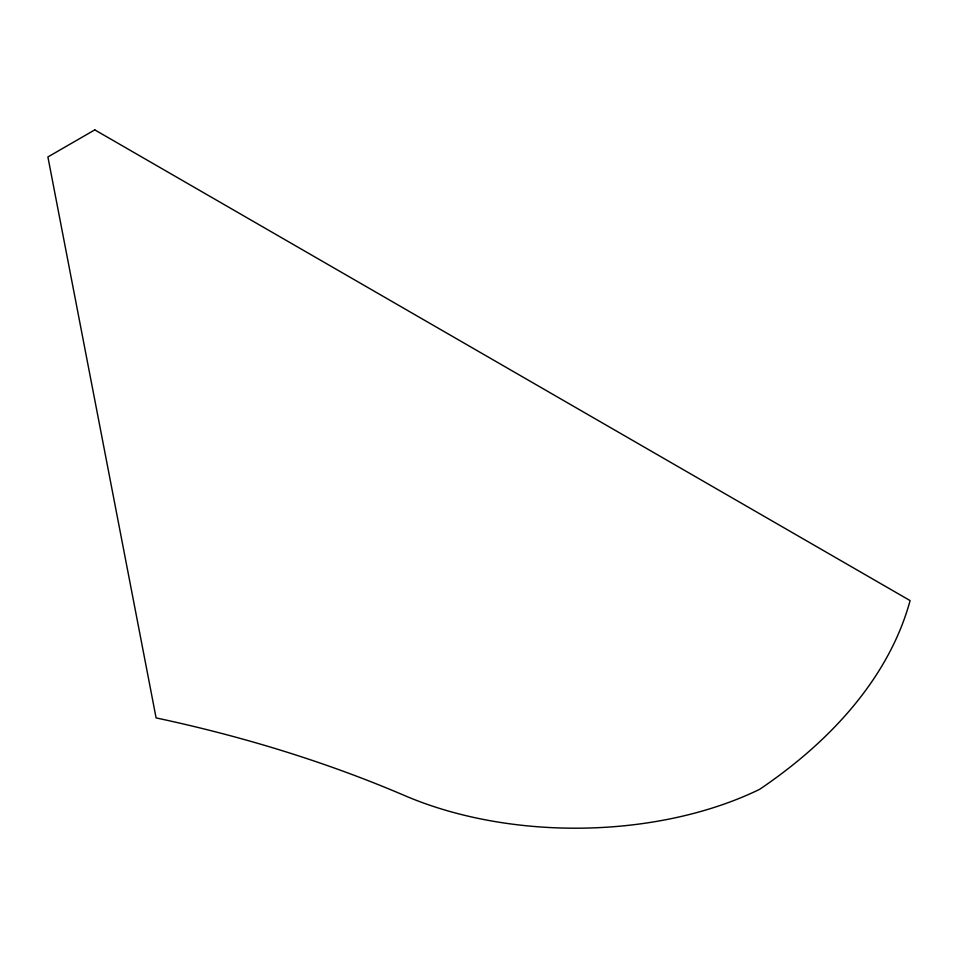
<?xml version="1.0" encoding="UTF-8"?>
<svg xmlns="http://www.w3.org/2000/svg" width="958" height="958" viewBox="0 0 958 958"><rect width="100%" height="100%" fill="white"/><g stroke="black" fill="none" stroke-linecap="round" stroke-linejoin="round"><path stroke-width="1.44" d="M94.794 129.881L47.9 156.944L156.106 717.913A993.23 573.435 0 0 1 404.779 795.631A285.963 165.099 0 0 0 759.586 789.356A661.212 381.751 0 0 0 910.1 600.594L94.794 129.881"/></g></svg>
